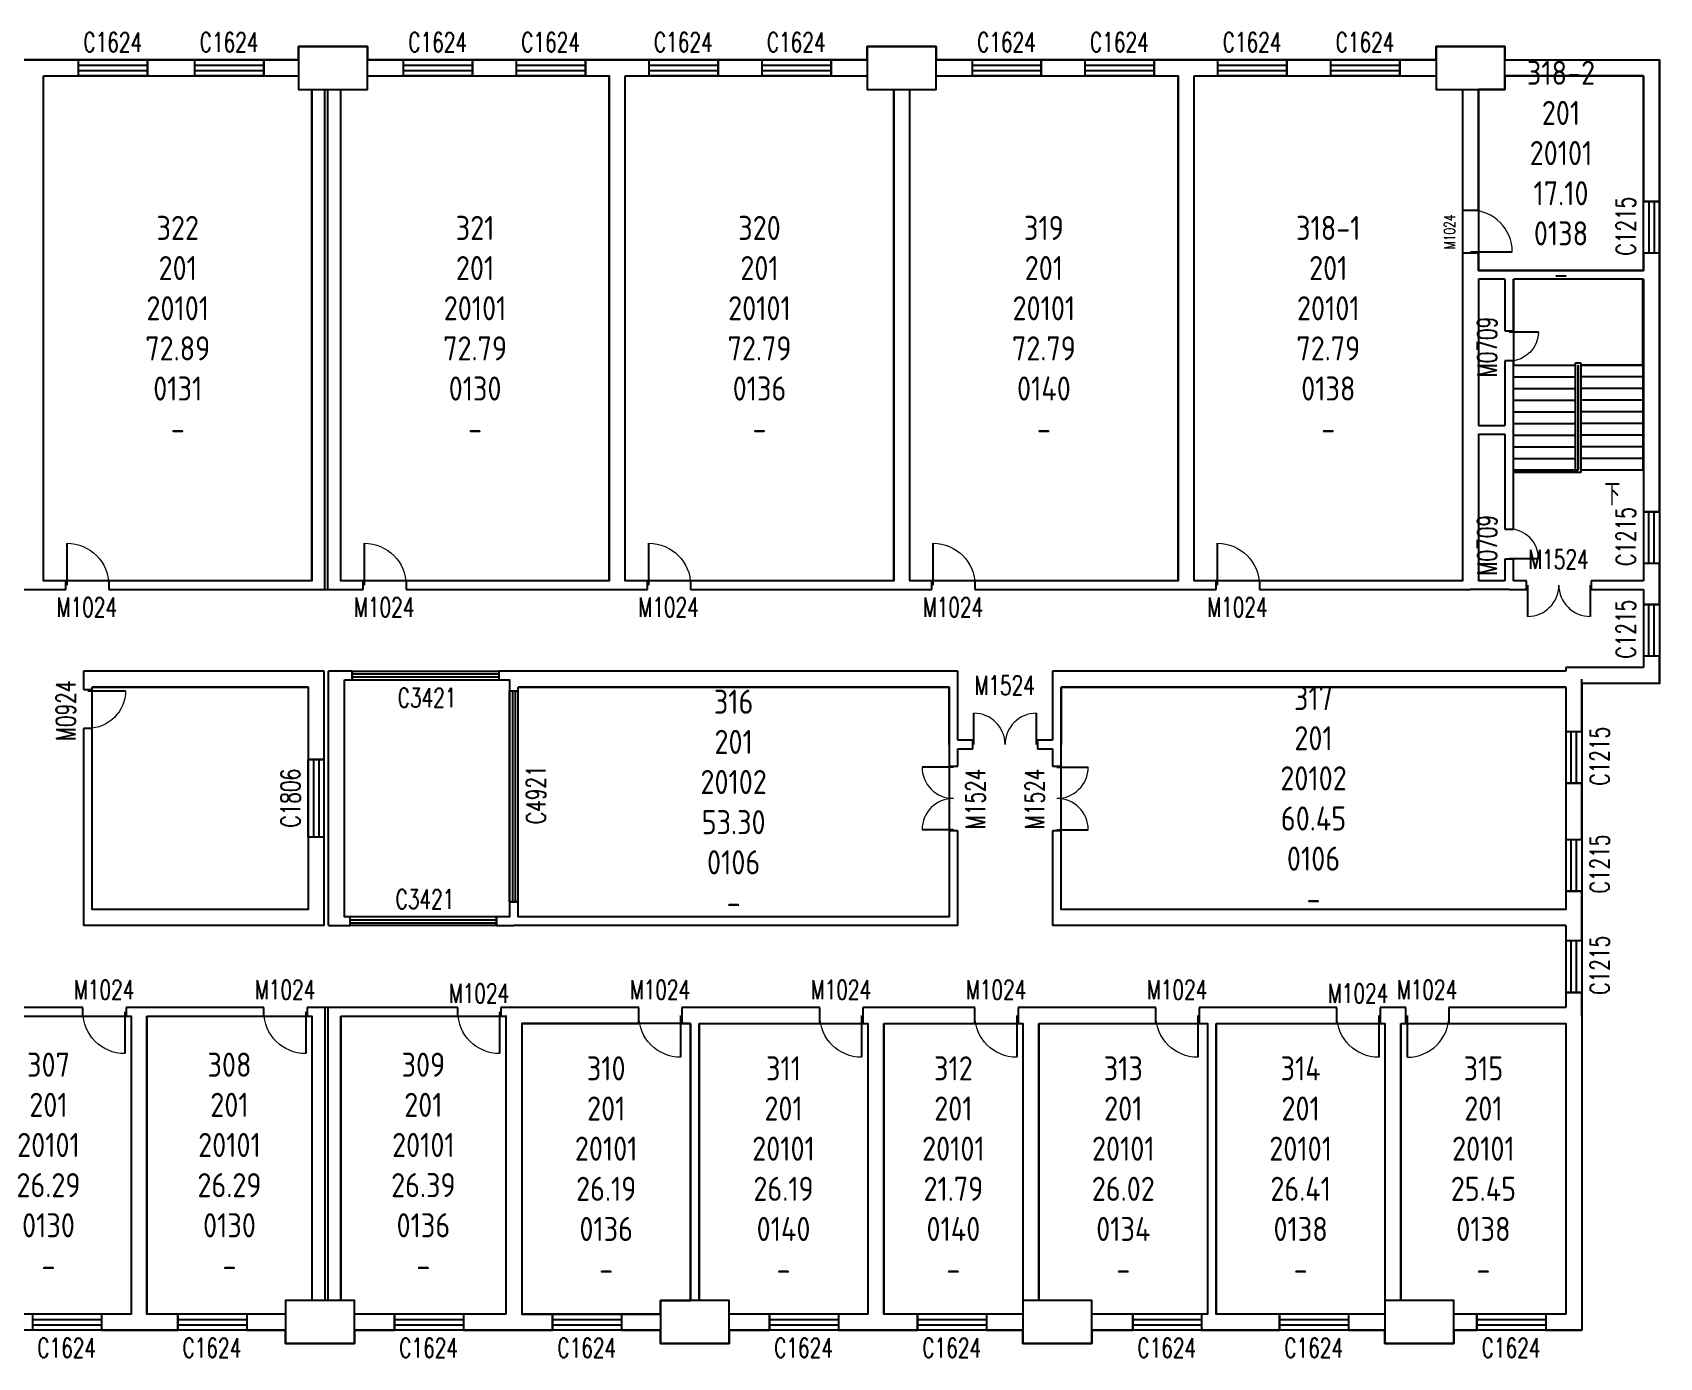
# Model space of a CAD drawing. Extents: x 1178 to 77285, y -121696 to -90954.
# Drawn here: x 39530 to 77285, y -121696 to -90954 of the extents above; entities that cross this region are included whole.
import ezdxf

# ---------------------------------------------------------------- set-up
doc = ezdxf.new("R2010")
doc.units = 0
doc.header["$LTSCALE"] = 1000
doc.header["$MEASUREMENT"] = 0
for name, color, linetype in [('body', 30, 'Continuous'), ('GROS', 6, 'Continuous'), ('RM', 4, 'Continuous'), ('RM$', 5, 'Continuous'), ('RM$TXT', 5, 'Continuous')]:
    doc.layers.add(name, color=color, linetype=linetype)
doc.styles.add('_TCH_DIM', font='SIMPLEX', dxfattribs={"bigfont": 'GBCBIG'})
doc.styles.add('_TCH_WINDOW', font='SIMPLEX', dxfattribs={"bigfont": 'GBCBIG'})
doc.styles.get("Standard").update_dxf_attribs({"font": 'gbenor.shx', "bigfont": 'gbcbig.shx'})

# ---------------------------------------------------------------- blocks, each defined once
blk = doc.blocks.new('$TCHSYS$WIN2D')
for p, q in [((-0.5, 0.5), (0.5, 0.5)), ((-0.5, 0.5), (-0.5, -0.5)), ((0.5, 0.5), (0.5, -0.5)), ((0.5, 0.1667), (-0.5, 0.1667)), ((0.5, -0.1667), (-0.5, -0.1667)), ((-0.5, -0.5), (0.5, -0.5))]:
    blk.add_line(p, q)
blk = doc.blocks.new('$DorLib2D$00000003')
blk.add_line((0.47, 0), (0.47, 0.97))
at = {"lineweight": 13}
blk.add_arc((0.47, 0), 0.97, 90, 180, dxfattribs=at)
blk = doc.blocks.new('$DorLib2D$00000004')
for p, q in [((-0.485, 0), (-0.485, 0.485)), ((0.485, 0), (0.485, 0.485))]:
    blk.add_line(p, q)
at = {"lineweight": 13}
for centre, start, end in [((-0.485, 0), 0, 90), ((0.485, 0), 90, 180)]:
    blk.add_arc(centre, 0.485, start, end, dxfattribs=at)

msp = doc.modelspace()

# ---------------------------------------------------------------- linework, layer by layer
at = {"layer": 'body', "color": 30}
for p, q in [((47300, -91275), (45700, -91275)), ((45700, -91275), (45700, -92275)), ((47300, -92275), (47300, -91275)), ((60500, -91275), (58900, -91275)), ((58900, -91275), (58900, -92275)), ((60500, -92275), (60500, -91275)), ((73700, -91275), (72100, -91275)), ((72100, -91275), (72100, -92275)), ((73700, -92275), (73700, -91275)), ((39600, -91590), (38900, -91590)), ((40600, -91590), (39600, -91590)), ((40600, -91960), (40600, -91590)), ((43300, -91590), (42200, -91590)), ((42200, -91590), (42200, -91960)), ((43300, -91960), (43300, -91590)), ((45700, -91590), (44900, -91590)), ((44900, -91590), (44900, -91960)), ((48140, -91590), (47300, -91590)), ((48140, -91960), (48140, -91590)), ((50760, -91590), (49740, -91590)), ((49740, -91590), (49740, -91960)), ((50760, -91960), (50760, -91590)), ((53100, -91590), (52360, -91590)), ((52360, -91590), (52360, -91960)), ((53840, -91590), (53100, -91590)), ((53840, -91960), (53840, -91590)), ((56460, -91590), (55440, -91590)), ((55440, -91590), (55440, -91960)), ((56460, -91960), (56460, -91590)), ((58900, -91590), (58060, -91590)), ((58060, -91590), (58060, -91960)), ((61340, -91590), (60500, -91590)), ((61340, -91960), (61340, -91590)), ((63960, -91590), (62940, -91590)), ((62940, -91590), (62940, -91960)), ((63960, -91960), (63960, -91590)), ((66300, -91590), (65560, -91590)), ((65560, -91590), (65560, -91960)), ((67040, -91590), (66300, -91590)), ((67040, -91960), (67040, -91590)), ((69660, -91590), (68640, -91590)), ((68640, -91590), (68640, -91960)), ((69660, -91960), (69660, -91590)), ((72100, -91590), (71260, -91590)), ((71260, -91590), (71260, -91960)), ((73700, -91590), (77285, -91590)), ((77285, -94875), (77285, -91590)), ((39785, -91960), (40600, -91960)), ((39785, -103675), (39785, -91960)), ((42200, -91960), (43300, -91960)), ((44900, -91960), (45700, -91960)), ((46200, -91775), (46200, -91775)), ((46350, -91775), (46350, -91775)), ((46500, -91775), (46500, -91775)), ((47300, -91960), (48140, -91960)), ((49740, -91960), (50760, -91960)), ((52360, -91960), (52915, -91960)), ((52915, -103675), (52915, -91960)), ((53285, -91960), (53840, -91960)), ((53285, -103675), (53285, -91960)), ((55440, -91960), (56460, -91960)), ((58060, -91960), (58900, -91960)), ((60500, -91960), (61340, -91960)), ((62940, -91960), (63960, -91960)), ((65560, -91960), (66115, -91960)), ((66115, -103675), (66115, -91960)), ((66485, -91960), (67040, -91960)), ((66485, -103675), (66485, -91960)), ((68640, -91960), (69660, -91960)), ((71260, -91960), (72100, -91960)), ((73700, -91960), (76915, -91960)), ((76915, -91960), (76915, -94875)), ((45700, -92275), (47300, -92275)), ((46015, -103675), (46015, -92275)), ((46315, -103875), (46315, -92275)), ((46385, -103875), (46385, -92275)), ((46685, -103675), (46685, -92275)), ((58900, -92275), (60500, -92275)), ((59515, -103675), (59515, -92275)), ((59885, -103675), (59885, -92275)), ((72100, -92275), (73700, -92275)), ((72715, -92275), (72715, -95075)), ((73085, -95075), (73085, -92275)), ((72715, -95075), (73085, -95075)), ((76915, -94875), (77285, -94875)), ((73085, -96075), (72715, -96075)), ((72715, -96075), (72715, -96575)), ((73085, -96475), (73085, -96075)), ((77285, -96075), (76915, -96075)), ((76915, -96075), (76915, -96475)), ((77285, -96575), (77285, -96075)), ((72715, -96575), (72715, -100175)), ((73800, -96475), (73085, -96475)), ((76915, -96475), (73800, -96475)), ((77285, -102075), (77285, -96575)), ((73085, -96675), (73085, -100075)), ((73700, -96675), (73085, -96675)), ((73700, -96675), (73700, -97875)), ((76915, -96675), (73900, -96675)), ((73900, -97875), (73900, -96675)), ((76900, -96675), (73900, -96675)), ((73900, -96675), (73900, -98675)), ((76900, -98675), (76900, -96675)), ((76915, -96675), (76915, -102075)), ((73700, -97875), (73900, -97875)), ((73900, -98575), (73700, -98575)), ((73700, -98575), (73700, -100075)), ((73900, -100175), (73900, -98575)), ((73900, -101105), (73900, -98675)), ((73900, -98675), (75340, -98675)), ((73900, -98675), (75340, -98675)), ((75340, -101105), (75340, -98615)), ((75340, -98615), (75460, -98615)), ((75400, -101105), (75400, -98675)), ((75400, -98675), (75400, -101105)), ((75400, -101105), (75400, -98675)), ((75400, -98675), (75400, -98675)), ((75400, -98675), (75400, -101105)), ((75460, -98615), (75460, -101165)), ((76900, -98675), (75460, -98675)), ((75460, -98675), (76900, -98675)), ((76900, -98675), (76900, -101105)), ((73900, -98945), (75340, -98945)), ((73900, -99215), (75340, -99215)), ((76900, -98945), (75460, -98945)), ((76900, -99215), (75460, -99215)), ((73900, -99485), (75340, -99485)), ((76900, -99485), (75460, -99485)), ((73900, -99755), (75340, -99755)), ((73900, -100025), (75340, -100025)), ((76900, -99755), (75460, -99755)), ((76900, -100025), (75460, -100025)), ((72715, -100175), (72715, -103675)), ((73085, -100075), (73700, -100075)), ((73085, -100275), (73085, -103675)), ((73085, -100275), (73700, -100275)), ((73700, -100275), (73700, -102475)), ((73900, -102475), (73900, -100175)), ((73900, -100295), (75340, -100295)), ((76900, -100295), (75460, -100295)), ((73900, -100565), (75340, -100565)), ((76900, -100565), (75460, -100565)), ((73900, -100835), (75340, -100835)), ((73900, -101105), (75340, -101105)), ((75400, -101105), (73900, -101105)), ((73900, -101165), (73900, -101105)), ((75460, -101165), (73900, -101165)), ((75340, -101105), (75400, -101105)), ((75340, -101105), (75400, -101105)), ((75400, -101105), (75400, -101105)), ((76900, -100835), (75460, -100835)), ((76900, -101105), (75460, -101105)), ((76915, -102075), (77285, -102075)), ((73700, -102475), (73900, -102475)), ((73900, -103175), (73700, -103175)), ((73700, -103175), (73700, -103675)), ((73900, -103675), (73900, -103175)), ((77285, -103275), (76915, -103275)), ((76915, -103275), (76915, -103675)), ((77285, -103775), (77285, -103275)), ((40300, -103675), (39785, -103675)), ((40300, -103875), (40300, -103675)), ((46015, -103675), (41300, -103675)), ((41300, -103675), (41300, -103875)), ((47200, -103675), (46685, -103675)), ((47200, -103875), (47200, -103675)), ((52915, -103675), (48200, -103675)), ((48200, -103675), (48200, -103875)), ((53800, -103675), (53285, -103675)), ((53800, -103875), (53800, -103675)), ((59515, -103675), (54800, -103675)), ((54800, -103675), (54800, -103875)), ((60400, -103675), (59885, -103675)), ((60400, -103875), (60400, -103675)), ((66115, -103675), (61400, -103675)), ((61400, -103675), (61400, -103875)), ((67000, -103675), (66485, -103675)), ((67000, -103875), (67000, -103675)), ((72715, -103675), (68000, -103675)), ((68000, -103675), (68000, -103875)), ((73700, -103675), (73085, -103675)), ((74200, -103675), (73900, -103675)), ((74200, -103875), (74200, -103675)), ((76915, -103675), (75700, -103675)), ((75700, -103675), (75700, -103875)), ((77285, -104225), (77285, -103775)), ((34700, -103875), (39600, -103875)), ((39600, -103875), (40300, -103875)), ((41300, -103875), (46385, -103875)), ((46315, -103875), (47200, -103875)), ((48200, -103875), (53100, -103875)), ((53100, -103875), (53800, -103875)), ((54800, -103875), (59700, -103875)), ((59700, -103875), (60400, -103875)), ((61400, -103875), (66300, -103875)), ((66300, -103875), (67000, -103875)), ((68000, -103875), (72900, -103875)), ((73800, -103875), (72900, -103875)), ((73800, -103875), (74200, -103875)), ((75700, -103875), (76915, -103875)), ((76915, -103875), (76915, -104225)), ((76915, -104225), (77285, -104225)), ((76915, -105690), (75115, -105690)), ((75115, -105690), (75115, -105775)), ((77285, -105425), (76915, -105425)), ((76915, -105425), (76915, -105690)), ((77285, -106060), (77285, -105425)), ((40715, -105775), (40715, -106199)), ((46300, -105775), (40715, -105775)), ((46300, -107825), (46300, -105775)), ((46400, -111675), (46400, -105775)), ((46950, -105775), (46400, -105775)), ((46770, -111475), (46770, -105975)), ((46770, -105975), (46950, -105975)), ((46950, -105975), (46950, -105775)), ((50700, -105775), (50350, -105775)), ((50350, -105775), (50350, -105975)), ((50350, -105975), (50600, -105975)), ((50600, -105975), (50600, -106225)), ((61000, -105775), (50700, -105775)), ((61000, -107375), (61000, -105775)), ((75115, -105775), (63200, -105775)), ((63200, -105775), (63200, -107375)), ((75485, -106060), (75485, -105960)), ((75485, -107174), (75485, -105960)), ((77285, -106060), (75485, -106060)), ((40715, -106199), (40915, -106199)), ((40915, -106199), (40915, -106145)), ((45930, -106145), (40915, -106145)), ((45930, -106145), (45930, -107825)), ((50600, -106225), (50800, -106225)), ((50800, -106225), (50800, -106145)), ((60800, -106145), (50800, -106145)), ((60800, -107475), (60800, -106145)), ((75115, -106145), (63400, -106145)), ((63400, -106145), (63400, -107475)), ((75115, -106145), (75115, -107174)), ((40915, -107099), (40715, -107099)), ((40715, -107099), (40715, -111675)), ((40915, -111305), (40915, -107099)), ((75115, -107174), (75485, -107174)), ((60800, -107475), (60800, -107975)), ((61350, -107375), (61000, -107375)), ((61000, -107975), (61000, -107575)), ((61000, -107575), (61350, -107575)), ((61350, -107575), (61350, -107375)), ((63200, -107375), (62850, -107375)), ((62850, -107375), (62850, -107575)), ((62850, -107575), (63200, -107575)), ((63200, -107575), (63200, -107975)), ((63400, -107975), (63400, -107475)), ((45930, -107825), (46300, -107825)), ((60800, -107975), (61000, -107975)), ((63200, -107975), (63400, -107975)), ((75115, -108374), (75115, -109675)), ((75485, -108374), (75115, -108374)), ((75485, -109675), (75485, -108374)), ((61000, -109475), (60800, -109475)), ((60800, -109475), (60800, -111475)), ((61000, -111675), (61000, -109475)), ((63400, -109475), (63200, -109475)), ((63200, -109475), (63200, -111675)), ((63400, -111305), (63400, -109475)), ((46300, -109625), (45930, -109625)), ((45930, -109625), (45930, -111305)), ((46300, -111675), (46300, -109625)), ((75115, -109675), (75485, -109675)), ((75485, -110875), (75115, -110875)), ((75115, -110875), (75115, -111305)), ((75485, -111490), (75485, -110875)), ((45930, -111305), (40915, -111305)), ((50800, -111125), (50600, -111125)), ((50600, -111125), (50600, -111475)), ((50800, -111475), (50800, -111125)), ((75115, -111305), (63400, -111305)), ((46300, -111675), (40715, -111675)), ((46400, -111675), (46900, -111675)), ((46900, -111475), (46770, -111475)), ((46900, -111675), (46900, -111475)), ((50600, -111475), (50300, -111475)), ((50300, -111475), (50300, -111675)), ((50300, -111675), (50700, -111675)), ((61000, -111675), (50700, -111675)), ((60800, -111475), (50800, -111475)), ((75115, -111675), (63200, -111675)), ((75115, -111675), (75115, -112025)), ((75485, -112025), (75485, -111490)), ((75115, -112025), (75485, -112025)), ((75485, -113225), (75115, -113225)), ((75115, -113225), (75115, -113575)), ((75485, -113760), (75485, -113225)), ((40700, -113575), (37800, -113575)), ((40700, -113775), (40700, -113575)), ((42000, -113575), (41700, -113575)), ((41700, -113575), (41700, -113775)), ((44900, -113575), (42000, -113575)), ((44900, -113775), (44900, -113575)), ((46385, -113575), (45900, -113575)), ((45900, -113575), (45900, -113775)), ((49400, -113575), (46315, -113575)), ((46315, -113575), (46315, -120375)), ((46385, -113575), (46385, -120375)), ((49400, -113775), (49400, -113575)), ((50885, -113575), (50400, -113575)), ((50400, -113575), (50400, -113775)), ((50885, -113575), (50885, -113575)), ((53600, -113575), (50885, -113575)), ((53600, -113945), (53600, -113575)), ((54900, -113575), (54600, -113575)), ((54600, -113575), (54600, -113945)), ((57800, -113575), (54900, -113575)), ((57800, -113945), (57800, -113575)), ((59100, -113575), (58800, -113575)), ((58800, -113575), (58800, -113945)), ((61400, -113575), (59100, -113575)), ((61400, -113945), (61400, -113575)), ((62700, -113575), (62400, -113575)), ((62400, -113575), (62400, -113945)), ((65600, -113575), (62700, -113575)), ((65600, -113945), (65600, -113575)), ((66900, -113575), (66600, -113575)), ((66600, -113575), (66600, -113945)), ((69800, -113575), (66900, -113575)), ((69800, -113945), (69800, -113575)), ((71100, -113575), (70800, -113575)), ((70800, -113575), (70800, -113945)), ((71400, -113575), (71100, -113575)), ((71400, -113945), (71400, -113575)), ((75115, -113575), (72400, -113575)), ((72400, -113575), (72400, -113945)), ((37985, -113775), (40700, -113775)), ((41700, -113775), (41815, -113775)), ((41815, -113775), (41815, -120690)), ((42185, -113775), (44900, -113775)), ((42185, -113775), (42185, -120690)), ((45900, -113775), (46015, -113775)), ((46015, -113775), (46015, -120375)), ((46685, -113775), (49400, -113775)), ((46685, -113775), (46685, -120375)), ((50400, -113775), (50515, -113775)), ((50515, -113775), (50515, -113760)), ((50515, -113760), (50515, -120690)), ((50885, -113945), (50885, -120690)), ((50885, -113945), (53600, -113945)), ((54600, -113945), (54800, -113945)), ((54800, -113945), (54800, -120375)), ((55000, -113945), (57800, -113945)), ((55000, -113945), (55000, -120375)), ((58800, -113945), (58915, -113945)), ((58915, -113945), (58915, -120690)), ((59285, -113945), (61400, -113945)), ((59285, -113945), (59285, -120690)), ((62400, -113945), (62515, -113945)), ((62515, -113945), (62515, -120375)), ((62885, -113945), (62885, -120375)), ((62885, -113945), (65600, -113945)), ((66600, -113945), (66800, -113945)), ((66800, -113945), (66800, -120690)), ((67000, -113945), (69800, -113945)), ((67000, -113945), (67000, -120690)), ((70800, -113945), (70915, -113945)), ((70915, -113945), (70915, -120375)), ((71285, -113945), (71400, -113945)), ((71285, -113945), (71285, -120375)), ((72400, -113945), (75115, -113945)), ((75115, -113945), (75115, -120690)), ((75485, -113760), (75485, -121060)), ((47000, -120375), (45400, -120375)), ((45400, -120375), (45400, -121375)), ((47000, -121375), (47000, -120375)), ((55700, -120375), (54100, -120375)), ((54100, -120375), (54100, -121375)), ((55700, -121375), (55700, -120375)), ((64115, -120375), (62515, -120375)), ((62515, -120375), (62515, -121375)), ((64115, -121375), (64115, -120375)), ((72515, -120375), (70915, -120375)), ((70915, -120375), (70915, -121375)), ((72515, -121375), (72515, -120375)), ((41815, -120690), (41130, -120690)), ((41130, -120690), (41130, -121060)), ((42900, -120690), (42185, -120690)), ((42900, -121060), (42900, -120690)), ((45400, -120690), (44500, -120690)), ((44500, -120690), (44500, -121060)), ((47930, -120690), (47000, -120690)), ((47930, -121060), (47930, -120690)), ((50515, -120690), (49530, -120690)), ((49530, -120690), (49530, -121060)), ((51600, -120690), (50885, -120690)), ((51600, -121060), (51600, -120690)), ((54100, -120690), (53200, -120690)), ((53200, -120690), (53200, -121060)), ((56630, -120690), (55700, -120690)), ((56630, -121060), (56630, -120690)), ((58915, -120690), (58230, -120690)), ((58230, -120690), (58230, -121060)), ((60070, -120690), (59285, -120690)), ((60070, -121060), (60070, -120690)), ((62515, -120690), (61670, -120690)), ((61670, -120690), (61670, -121060)), ((65060, -120690), (64115, -120690)), ((65060, -121060), (65060, -120690)), ((66800, -120690), (66660, -120690)), ((66660, -120690), (66660, -121060)), ((68470, -120690), (67000, -120690)), ((68470, -121060), (68470, -120690)), ((70915, -120690), (70070, -120690)), ((70070, -120690), (70070, -121060)), ((73050, -120690), (72515, -120690)), ((73050, -121060), (73050, -120690)), ((75115, -120690), (74650, -120690)), ((74650, -120690), (74650, -121060)), ((41130, -121060), (42000, -121060)), ((42000, -121060), (42900, -121060)), ((44500, -121060), (45400, -121060)), ((47000, -121060), (47930, -121060)), ((49530, -121060), (50700, -121060)), ((50700, -121060), (51600, -121060)), ((53200, -121060), (54100, -121060)), ((55700, -121060), (56630, -121060)), ((58230, -121060), (59100, -121060)), ((59100, -121060), (60070, -121060)), ((61670, -121060), (62515, -121060)), ((64115, -121060), (65060, -121060)), ((66660, -121060), (66900, -121060)), ((66900, -121060), (68470, -121060)), ((70070, -121060), (70915, -121060)), ((72515, -121060), (73050, -121060)), ((74650, -121060), (75485, -121060)), ((45400, -121375), (47000, -121375)), ((54100, -121375), (55700, -121375)), ((62515, -121375), (64115, -121375)), ((70915, -121375), (72515, -121375))]:
    msp.add_line(p, q, dxfattribs=at)
msp.add_lwpolyline([(76150, -101240, 0, 0, 0), (76150, -97675, 0, 0, 0), (74650, -97675, 0, 0, 0), (74650, -100520, 120, 0, 0), (74650, -100970, 0, 0, 0)], format="xyseb", dxfattribs=at)
at = {"layer": 'GROS'}
msp.add_lwpolyline([(33800, -91590), (45700, -91590), (45700, -91275), (47300, -91275), (47300, -91590), (58900, -91590), (58900, -91275), (60500, -91275), (60500, -91590), (72100, -91590), (72100, -91275), (73700, -91275), (73700, -91590), (73700, -91590), (77285, -91590), (77285, -106060), (75485, -106060), (75485, -121060), (72515, -121060), (72515, -121375), (70915, -121375), (70915, -121060), (64115, -121060), (64115, -121375), (62515, -121375), (62515, -121060), (55700, -121060), (55700, -121375), (54100, -121375), (54100, -121060), (47000, -121060), (47000, -121375), (45400, -121375), (45400, -121060), (38600, -121060)], dxfattribs=at)
at = {"layer": 'RM'}
for points in [[(46770, -105975), (50600, -105975), (50600, -111475), (46770, -111475)], [(40915, -106145), (45930, -106145), (45930, -111305), (40915, -111305)]]:
    msp.add_lwpolyline(points, close=True, dxfattribs=at)
at = {"layer": 'RM$'}
for points in [[(39785, -91960), (45700, -91960), (45700, -92275), (46015, -92275), (46015, -103675), (39785, -103675), (39785, -91960)], [(46685, -92275), (47300, -92275), (47300, -91960), (52915, -91960), (52915, -103675), (46685, -103675), (46685, -92275)], [(53285, -91960), (58900, -91960), (58900, -92275), (59515, -92275), (59515, -103675), (53285, -103675), (53285, -91960)], [(42185, -113775), (46015, -113775), (46015, -120375), (45400, -120375), (45400, -120690), (42185, -120690), (42185, -113775)], [(46685, -113775), (50515, -113775), (50515, -120690), (47000, -120690), (47000, -120375), (46685, -120375), (46685, -113775)], [(54800, -113945), (50885, -113945), (50885, -120690), (54100, -120690), (54100, -120375), (54800, -120375), (54800, -113945)], [(55000, -113945), (58915, -113945), (58915, -120690), (55700, -120690), (55700, -120375), (55000, -120375), (55000, -113945)]]:
    msp.add_lwpolyline(points, dxfattribs=at)
for points in [[(59885, -92275), (60500, -92275), (60500, -91960), (66115, -91960), (66115, -103675), (59885, -103675)], [(66485, -91960), (72100, -91960), (72100, -92275), (72715, -92275), (72715, -103675), (66485, -103675)], [(76915, -91960), (73700, -91960), (73700, -92275), (73085, -92275), (73085, -96475), (76915, -96475)], [(50800, -106145), (60800, -106145), (60800, -111475), (50800, -111475)], [(63400, -106145), (75115, -106145), (75115, -111305), (63400, -111305)], [(37985, -113775), (41815, -113775), (41815, -120690), (38600, -120690), (38600, -120375), (37985, -120375)], [(59285, -113945), (62515, -113945), (62515, -120690), (59285, -120690)], [(62885, -113945), (66800, -113945), (66800, -120690), (64115, -120690), (64115, -120375), (62885, -120375)], [(67000, -113945), (70915, -113945), (70915, -120690), (67000, -120690)], [(71285, -113945), (75115, -113945), (75115, -120690), (72515, -120690), (72515, -120375), (71285, -120375)]]:
    msp.add_lwpolyline(points, close=True, dxfattribs=at)

# ---------------------------------------------------------------- block references
at = {"layer": 'body', "color": 30}
ref = msp.add_blockref('$TCHSYS$WIN2D', (41400, -91775), dxfattribs=dict(at, xscale=-1600, yscale=-370, zscale=370, rotation=359.9999999999999))
ref.add_attrib('A', 'C1624', (40710, -91401), dxfattribs={"color": 30, "height": 446.2, "style": '_TCH_WINDOW', "width": 0.705882})
ref = msp.add_blockref('$TCHSYS$WIN2D', (44100, -91775), dxfattribs=dict(at, xscale=-1600, yscale=-370, zscale=370, rotation=359.9999999999999))
ref.add_attrib('A', 'C1624', (43410, -91401), dxfattribs={"color": 30, "height": 446.2, "style": '_TCH_WINDOW', "width": 0.705882})
ref = msp.add_blockref('$TCHSYS$WIN2D', (48940, -91775), dxfattribs=dict(at, xscale=-1600, yscale=-370, zscale=370))
ref.add_attrib('A', 'C1624', (48250, -91401), dxfattribs={"color": 30, "height": 446.2, "style": '_TCH_WINDOW', "width": 0.705882})
ref = msp.add_blockref('$TCHSYS$WIN2D', (51560, -91775), dxfattribs=dict(at, xscale=-1600, yscale=-370, zscale=370))
ref.add_attrib('A', 'C1624', (50870, -91401), dxfattribs={"color": 30, "height": 446.2, "style": '_TCH_WINDOW', "width": 0.705882})
ref = msp.add_blockref('$TCHSYS$WIN2D', (54640, -91775), dxfattribs=dict(at, xscale=-1600, yscale=-370, zscale=370))
ref.add_attrib('A', 'C1624', (53950, -91401), dxfattribs={"color": 30, "height": 446.2, "style": '_TCH_WINDOW', "width": 0.705882})
ref = msp.add_blockref('$TCHSYS$WIN2D', (57260, -91775), dxfattribs=dict(at, xscale=-1600, yscale=-370, zscale=370))
ref.add_attrib('A', 'C1624', (56570, -91401), dxfattribs={"color": 30, "height": 446.2, "style": '_TCH_WINDOW', "width": 0.705882})
ref = msp.add_blockref('$TCHSYS$WIN2D', (62140, -91775), dxfattribs=dict(at, xscale=-1600, yscale=-370, zscale=370))
ref.add_attrib('A', 'C1624', (61450, -91401), dxfattribs={"color": 30, "height": 446.2, "style": '_TCH_WINDOW', "width": 0.705882})
ref = msp.add_blockref('$TCHSYS$WIN2D', (64760, -91775), dxfattribs=dict(at, xscale=-1600, yscale=-370, zscale=370))
ref.add_attrib('A', 'C1624', (64070, -91401), dxfattribs={"color": 30, "height": 446.2, "style": '_TCH_WINDOW', "width": 0.705882})
ref = msp.add_blockref('$TCHSYS$WIN2D', (67840, -91775), dxfattribs=dict(at, xscale=-1600, yscale=-370, zscale=370))
ref.add_attrib('A', 'C1624', (67150, -91401), dxfattribs={"color": 30, "height": 446.2, "style": '_TCH_WINDOW', "width": 0.705882})
ref = msp.add_blockref('$TCHSYS$WIN2D', (70460, -91775), dxfattribs=dict(at, xscale=-1600, yscale=-370, zscale=370))
ref.add_attrib('A', 'C1624', (69770, -91401), dxfattribs={"color": 30, "height": 446.2, "style": '_TCH_WINDOW', "width": 0.705882})
at = {"layer": 'body'}
ref = msp.add_blockref('$DorLib2D$00000003', (72900, -95575), dxfattribs=dict(at, xscale=1000, yscale=1000, zscale=370, rotation=270.0000000000014))
ref.add_attrib('A', 'M1024', (72543, -95982), dxfattribs={"height": 255, "rotation": 90, "style": '_TCH_WINDOW', "width": 0.705882})
at = {"layer": 'body', "color": 30}
ref = msp.add_blockref('$TCHSYS$WIN2D', (77100, -95475), dxfattribs=dict(at, xscale=-1200, yscale=370, zscale=370, rotation=270))
ref.add_attrib('A', 'C1215', (76726, -96127), dxfattribs={"color": 30, "height": 446.2, "rotation": 90, "style": '_TCH_WINDOW', "width": 0.705882})
ref = msp.add_blockref('$DorLib2D$00000003', (73800, -98225), dxfattribs=dict(at, xscale=700, yscale=-700, zscale=200, rotation=90.00000000000021))
ref.add_attrib('A', 'M0709', (73511, -98952), dxfattribs={"color": 30, "height": 446.2, "rotation": 90, "style": '_TCH_WINDOW', "width": 0.705882})
ref = msp.add_blockref('$DorLib2D$00000003', (73800, -102825), dxfattribs=dict(at, xscale=-700, yscale=-700, zscale=200, rotation=89.99999999999977))
ref.add_attrib('A', 'M0709', (73511, -103552), dxfattribs={"color": 30, "height": 446.2, "rotation": 90, "style": '_TCH_WINDOW', "width": 0.705882})
ref = msp.add_blockref('$TCHSYS$WIN2D', (77100, -102675), dxfattribs=dict(at, xscale=1200, yscale=370, zscale=370, rotation=269.9999999999998))
ref.add_attrib('A', 'C1215', (76726, -103328), dxfattribs={"color": 30, "height": 446.2, "rotation": 90, "style": '_TCH_WINDOW', "width": 0.705882})
ref = msp.add_blockref('$DorLib2D$00000003', (40800, -103775), dxfattribs=dict(at, xscale=1000, yscale=-1000, zscale=200, rotation=180))
ref.add_attrib('A', 'M1024', (40088, -104511), dxfattribs={"color": 30, "height": 446.2, "style": '_TCH_WINDOW', "width": 0.705882})
ref = msp.add_blockref('$DorLib2D$00000003', (47700, -103775), dxfattribs=dict(at, xscale=1000, yscale=-1000, zscale=200, rotation=180))
ref.add_attrib('A', 'M1024', (46988, -104511), dxfattribs={"color": 30, "height": 446.2, "style": '_TCH_WINDOW', "width": 0.705882})
ref = msp.add_blockref('$DorLib2D$00000003', (54300, -103775), dxfattribs=dict(at, xscale=1000, yscale=-1000, zscale=200, rotation=180))
ref.add_attrib('A', 'M1024', (53588, -104511), dxfattribs={"color": 30, "height": 446.2, "style": '_TCH_WINDOW', "width": 0.705882})
ref = msp.add_blockref('$DorLib2D$00000003', (60900, -103775), dxfattribs=dict(at, xscale=1000, yscale=-1000, zscale=200, rotation=179.9999999999984))
ref.add_attrib('A', 'M1024', (60188, -104511), dxfattribs={"color": 30, "height": 446.2, "rotation": 360, "style": '_TCH_WINDOW', "width": 0.705882})
ref = msp.add_blockref('$DorLib2D$00000003', (67500, -103775), dxfattribs=dict(at, xscale=1000, yscale=-1000, zscale=200, rotation=180.0000000000008))
ref.add_attrib('A', 'M1024', (66788, -104511), dxfattribs={"color": 30, "height": 446.2, "style": '_TCH_WINDOW', "width": 0.705882})
ref = msp.add_blockref('$DorLib2D$00000004', (74950, -103775), dxfattribs=dict(at, xscale=1500, yscale=1500, zscale=200, rotation=180.0000000000002))
ref.add_attrib('A', 'M1524', (74238, -103401), dxfattribs={"color": 30, "height": 446.2, "style": '_TCH_WINDOW', "width": 0.705882})
ref = msp.add_blockref('$TCHSYS$WIN2D', (77100, -104825), dxfattribs=dict(at, xscale=1200, yscale=370, zscale=370, rotation=270.0000000000008))
ref.add_attrib('A', 'C1215', (76726, -105478), dxfattribs={"color": 30, "height": 446.2, "rotation": 90, "style": '_TCH_WINDOW', "width": 0.705882})
ref = msp.add_blockref('$DorLib2D$00000003', (40815, -106649), dxfattribs=dict(at, xscale=900, yscale=-900, zscale=200, rotation=90.00000000000007))
ref.add_attrib('A', 'M0924', (40526, -107392), dxfattribs={"color": 30, "height": 446.2, "rotation": 90, "style": '_TCH_WINDOW', "width": 0.705882})
ref = msp.add_blockref('$TCHSYS$WIN2D', (48650, -105875), dxfattribs=dict(at, xscale=-3400, yscale=-200, zscale=200, rotation=179.9999999999998))
ref.add_attrib('A', 'C3421', (48005, -106611), dxfattribs={"color": 30, "height": 446.2, "rotation": 360, "style": '_TCH_WINDOW', "width": 0.705882})
ref = msp.add_blockref('$DorLib2D$00000004', (62100, -107475), dxfattribs=dict(at, xscale=1500, yscale=1500, zscale=200, rotation=359.9975498804087))
ref.add_attrib('A', 'M1524', (61387, -106324), dxfattribs={"color": 30, "height": 446.2, "rotation": 359.9975, "style": '_TCH_WINDOW', "width": 0.705882})
ref = msp.add_blockref('$TCHSYS$WIN2D', (50700, -108675), dxfattribs=dict(at, xscale=4900, yscale=200, zscale=200, rotation=89.99999999999993))
ref.add_attrib('A', 'C4921', (51436, -109320), dxfattribs={"color": 30, "height": 446.2, "rotation": 90, "style": '_TCH_WINDOW', "width": 0.705882})
ref = msp.add_blockref('$TCHSYS$WIN2D', (75300, -107774), dxfattribs=dict(at, xscale=1200, yscale=-370, zscale=370, rotation=269.9999999999998))
ref.add_attrib('A', 'C1215', (76121, -108427), dxfattribs={"color": 30, "height": 446.2, "rotation": 90, "style": '_TCH_WINDOW', "width": 0.705882})
ref = msp.add_blockref('$TCHSYS$WIN2D', (46115, -108725), dxfattribs=dict(at, xscale=1800, yscale=-370, zscale=370, rotation=90))
ref.add_attrib('A', 'C1806', (45741, -109400), dxfattribs={"color": 30, "height": 446.2, "rotation": 90, "style": '_TCH_WINDOW', "width": 0.705882})
ref = msp.add_blockref('$DorLib2D$00000004', (60900, -108725), dxfattribs=dict(at, xscale=1500, yscale=1500, zscale=200, rotation=90.0000000000001))
ref.add_attrib('A', 'M1524', (61636, -109438), dxfattribs={"color": 30, "height": 446.2, "rotation": 90, "style": '_TCH_WINDOW', "width": 0.705882})
ref = msp.add_blockref('$DorLib2D$00000004', (63300, -108725), dxfattribs=dict(at, xscale=1500, yscale=1500, zscale=200, rotation=269.9975498804086))
ref.add_attrib('A', 'M1524', (63010, -109437), dxfattribs={"color": 30, "height": 446.2, "rotation": 89.9975, "style": '_TCH_WINDOW', "width": 0.705882})
ref = msp.add_blockref('$TCHSYS$WIN2D', (75300, -110275), dxfattribs=dict(at, xscale=1200, yscale=-370, zscale=370, rotation=269.9999999999998))
ref.add_attrib('A', 'C1215', (76121, -110928), dxfattribs={"color": 30, "height": 446.2, "rotation": 90, "style": '_TCH_WINDOW', "width": 0.705882})
ref = msp.add_blockref('$TCHSYS$WIN2D', (48600, -111575), dxfattribs=dict(at, xscale=3400, yscale=200, zscale=200, rotation=180))
ref.add_attrib('A', 'C3421', (47955, -111286), dxfattribs={"color": 30, "height": 446.2, "style": '_TCH_WINDOW', "width": 0.705882})
ref = msp.add_blockref('$TCHSYS$WIN2D', (75300, -112625), dxfattribs=dict(at, xscale=1200, yscale=-370, zscale=370, rotation=269.9999999999996))
ref.add_attrib('A', 'C1215', (76121, -113278), dxfattribs={"color": 30, "height": 446.2, "rotation": 90, "style": '_TCH_WINDOW', "width": 0.705882})
ref = msp.add_blockref('$DorLib2D$00000003', (41200, -113675), dxfattribs=dict(at, xscale=-1000, yscale=1000, zscale=200, rotation=179.9999999999998))
ref.add_attrib('A', 'M1024', (40488, -113386), dxfattribs={"color": 30, "height": 446.2, "rotation": 360, "style": '_TCH_WINDOW', "width": 0.705882})
ref = msp.add_blockref('$DorLib2D$00000003', (45400, -113675), dxfattribs=dict(at, xscale=-1000, yscale=1000, zscale=200, rotation=180.0000000000004))
ref.add_attrib('A', 'M1024', (44688, -113386), dxfattribs={"color": 30, "height": 446.2, "style": '_TCH_WINDOW', "width": 0.705882})
ref = msp.add_blockref('$DorLib2D$00000003', (49900, -113675), dxfattribs=dict(at, xscale=-1000, yscale=1000, zscale=200, rotation=180))
ref.add_attrib('A', 'M1024', (49188, -113471), dxfattribs={"color": 30, "height": 446.2, "style": '_TCH_WINDOW', "width": 0.705882})
ref = msp.add_blockref('$DorLib2D$00000003', (54100, -113760), dxfattribs=dict(at, xscale=-1000, yscale=1000, zscale=370, rotation=179.9999999999994))
ref.add_attrib('A', 'M1024', (53388, -113386), dxfattribs={"color": 30, "height": 446.2, "rotation": 360, "style": '_TCH_WINDOW', "width": 0.705882})
ref = msp.add_blockref('$DorLib2D$00000003', (58300, -113760), dxfattribs=dict(at, xscale=-1000, yscale=1000, zscale=370, rotation=180.0000000000006))
ref.add_attrib('A', 'M1024', (57588, -113386), dxfattribs={"color": 30, "height": 446.2, "style": '_TCH_WINDOW', "width": 0.705882})
ref = msp.add_blockref('$DorLib2D$00000003', (61900, -113760), dxfattribs=dict(at, xscale=-1000, yscale=1000, zscale=370, rotation=180))
ref.add_attrib('A', 'M1024', (61188, -113386), dxfattribs={"color": 30, "height": 446.2, "style": '_TCH_WINDOW', "width": 0.705882})
ref = msp.add_blockref('$DorLib2D$00000003', (66100, -113760), dxfattribs=dict(at, xscale=-1000, yscale=1000, zscale=370, rotation=179.999999999999))
ref.add_attrib('A', 'M1024', (65388, -113386), dxfattribs={"color": 30, "height": 446.2, "rotation": 360, "style": '_TCH_WINDOW', "width": 0.705882})
ref = msp.add_blockref('$DorLib2D$00000003', (70300, -113760), dxfattribs=dict(at, xscale=-1000, yscale=1000, zscale=370, rotation=180.000000000001))
ref.add_attrib('A', 'M1024', (69588, -113471), dxfattribs={"color": 30, "height": 446.2, "style": '_TCH_WINDOW', "width": 0.705882})
ref = msp.add_blockref('$DorLib2D$00000003', (71900, -113760), dxfattribs=dict(at, xscale=1000, yscale=1000, zscale=370, rotation=180))
ref.add_attrib('A', 'M1024', (71188, -113386), dxfattribs={"color": 30, "height": 446.2, "style": '_TCH_WINDOW', "width": 0.705882})
ref = msp.add_blockref('$TCHSYS$WIN2D', (40330, -120875), dxfattribs=dict(at, xscale=1600, yscale=-370, zscale=370, rotation=180.0000000000004))
ref.add_attrib('A', 'C1624', (39640, -121696), dxfattribs={"color": 30, "height": 446.2, "style": '_TCH_WINDOW', "width": 0.705882})
ref = msp.add_blockref('$TCHSYS$WIN2D', (43700, -120875), dxfattribs=dict(at, xscale=1600, yscale=-370, zscale=370, rotation=179.9999999999956))
ref.add_attrib('A', 'C1624', (43010, -121696), dxfattribs={"color": 30, "height": 446.2, "rotation": 360, "style": '_TCH_WINDOW', "width": 0.705882})
ref = msp.add_blockref('$TCHSYS$WIN2D', (48730, -120875), dxfattribs=dict(at, xscale=1600, yscale=-370, zscale=370, rotation=179.9999999999998))
ref.add_attrib('A', 'C1624', (48040, -121696), dxfattribs={"color": 30, "height": 446.2, "rotation": 360, "style": '_TCH_WINDOW', "width": 0.705882})
ref = msp.add_blockref('$TCHSYS$WIN2D', (52400, -120875), dxfattribs=dict(at, xscale=1600, yscale=-370, zscale=370, rotation=179.9999999999998))
ref.add_attrib('A', 'C1624', (51710, -121696), dxfattribs={"color": 30, "height": 446.2, "rotation": 360, "style": '_TCH_WINDOW', "width": 0.705882})
ref = msp.add_blockref('$TCHSYS$WIN2D', (57430, -120875), dxfattribs=dict(at, xscale=1600, yscale=-370, zscale=370, rotation=180))
ref.add_attrib('A', 'C1624', (56740, -121696), dxfattribs={"color": 30, "height": 446.2, "style": '_TCH_WINDOW', "width": 0.705882})
ref = msp.add_blockref('$TCHSYS$WIN2D', (60870, -120875), dxfattribs=dict(at, xscale=1600, yscale=-370, zscale=370, rotation=180.0000000000004))
ref.add_attrib('A', 'C1624', (60180, -121696), dxfattribs={"color": 30, "height": 446.2, "style": '_TCH_WINDOW', "width": 0.705882})
ref = msp.add_blockref('$TCHSYS$WIN2D', (65860, -120875), dxfattribs=dict(at, xscale=1600, yscale=-370, zscale=370, rotation=179.9999999999994))
ref.add_attrib('A', 'C1624', (65170, -121696), dxfattribs={"color": 30, "height": 446.2, "rotation": 360, "style": '_TCH_WINDOW', "width": 0.705882})
ref = msp.add_blockref('$TCHSYS$WIN2D', (69270, -120875), dxfattribs=dict(at, xscale=1600, yscale=-370, zscale=370, rotation=180.0000000000006))
ref.add_attrib('A', 'C1624', (68580, -121696), dxfattribs={"color": 30, "height": 446.2, "style": '_TCH_WINDOW', "width": 0.705882})
ref = msp.add_blockref('$TCHSYS$WIN2D', (73850, -120875), dxfattribs=dict(at, xscale=1600, yscale=-370, zscale=370, rotation=179.9999999999996))
ref.add_attrib('A', 'C1624', (73160, -121696), dxfattribs={"color": 30, "height": 446.2, "rotation": 360, "style": '_TCH_WINDOW', "width": 0.705882})

# ---------------------------------------------------------------- texts
at = {"layer": 'body', "color": 7, "style": '_TCH_DIM'}
msp.add_text('下', height=506, dxfattribs=at).set_placement((76008, -101922))
at = {"layer": 'RM$TXT', "char_height": 558.8, "attachment_point": 8}
for s, insert in [('318-2^M^J201^M^J20101^M^J17.10^M^J0138^M^J-^M^J', (75000, -96825)), ('322^M^J201^M^J20101^M^J72.89^M^J0131^M^J-^M^J', (42900, -100425)), ('321^M^J201^M^J20101^M^J72.79^M^J0130^M^J-^M^J', (49800, -100425)), ('320^M^J201^M^J20101^M^J72.79^M^J0136^M^J-^M^J', (56400, -100425)), ('319^M^J201^M^J20101^M^J72.79^M^J0140^M^J-^M^J', (63000, -100425)), ('318-1^M^J201^M^J20101^M^J72.79^M^J0138^M^J-^M^J', (69600, -100425)), ('316^M^J201^M^J20102^M^J53.30^M^J0106^M^J-^M^J', (55800, -111418)), ('317^M^J201^M^J20102^M^J60.45^M^J0106^M^J-^M^J', (69257, -111333)), ('307^M^J201^M^J20101^M^J26.29^M^J0130^M^J-^M^J', (39900, -119840)), ('308^M^J201^M^J20101^M^J26.29^M^J0130^M^J-^M^J', (44100, -119840)), ('309^M^J201^M^J20101^M^J26.39^M^J0136^M^J-^M^J', (48600, -119840)), ('310^M^J201^M^J20101^M^J26.19^M^J0136^M^J-^M^J', (52843, -119925)), ('311^M^J201^M^J20101^M^J26.19^M^J0140^M^J-^M^J', (56958, -119925)), ('312^M^J201^M^J20101^M^J21.79^M^J0140^M^J-^M^J', (60900, -119925)), ('313^M^J201^M^J20101^M^J26.02^M^J0134^M^J-^M^J', (64843, -119925)), ('314^M^J201^M^J20101^M^J26.41^M^J0138^M^J-^M^J', (68958, -119925)), ('315^M^J201^M^J20101^M^J25.45^M^J0138^M^J-^M^J', (73200, -119925))]:
    msp.add_mtext(s, dxfattribs=dict(at, insert=insert))

doc.saveas('drawing.dxf')
